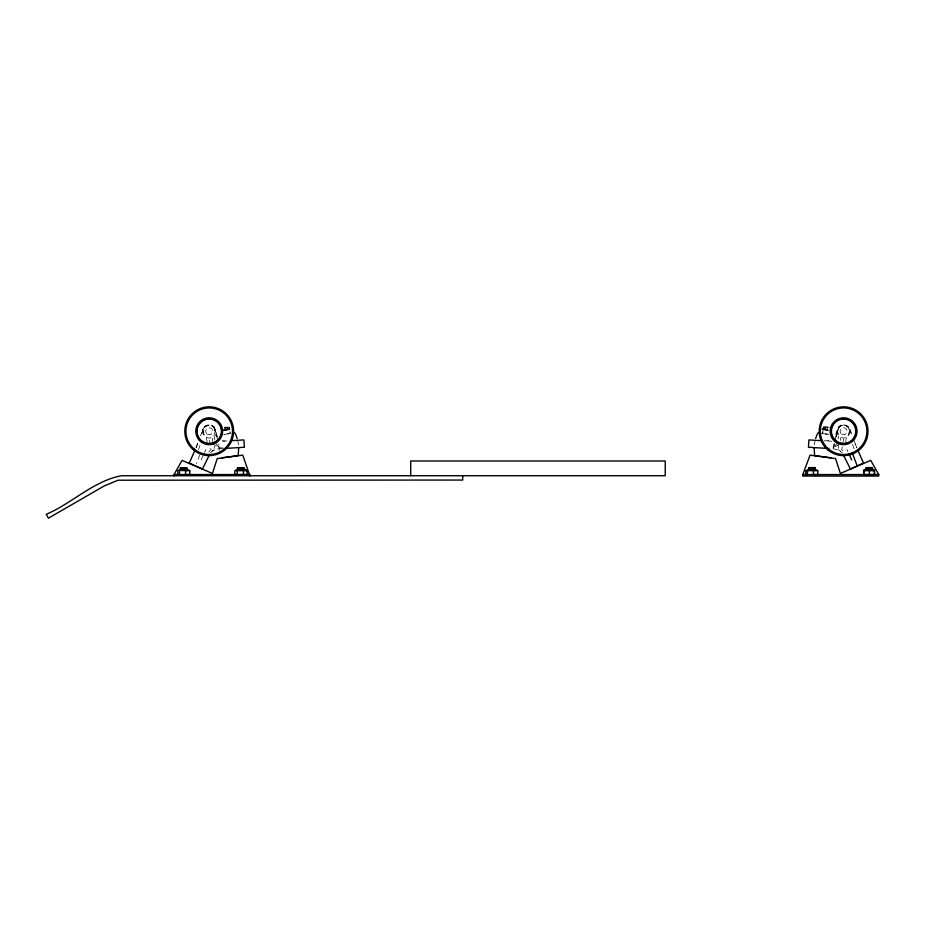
<?xml version="1.0" encoding="UTF-8"?>
<svg xmlns="http://www.w3.org/2000/svg" width="925" height="925" viewBox="0 0 925 925"><rect width="100%" height="100%" fill="white"/><g stroke="black" fill="none" stroke-linecap="round" stroke-linejoin="round"><path stroke-width="0.69" stroke-dasharray="4.62 3.47" d="M834.269 443.607L833.413 450.359M835.668 436.808L837.229 433.386L836.582 436.184C832.939 432.472 845.785 419.742 838.628 427.454L835.448 436.519M834.049 443.757L833.691 447.584L828.592 448.243M829.436 427.362L823.747 426.61L822.926 429.385L829.239 430.206M821.666 429.003L823.146 429.651L822.637 433.49L828.788 434.334M823.227 429.42L823.539 427.038M824.603 429.605L824.915 427.211M825.25 429.686L825.562 427.304M827.193 429.94L827.505 427.558M836.582 436.184L838.906 426.772L838.628 427.454L840.848 425.431C847.751 422.806 850.931 430.483 852.214 435.825M845.658 442.243L846.225 438.207L849.74 433.756L849.474 428.818A6.475 6.475 0 0 0 837.032 431.351M838.166 438.762L838.559 436.276M840.224 440.497L840.617 438.138M202.54 432.079C200.471 428.922 210.507 422.841 204.471 426.841M214.068 448.44L214.531 446.058M843.531 438.901L841.785 449.504L844.016 452.013M814.197 444.89L815.052 441.005M201.916 433.328L203.072 429.108L200.586 435.825M198.505 449.712L200.286 444.382M224.937 430.033L224.787 427.165L229.562 426.992L229.874 429.385L223.295 430.241M835.044 440.103L838.628 428.067L840.848 425.431L838.628 427.454M199.731 455.065L196.528 463.587M196.065 447.827L198.586 441.19M195.996 447.804L199.095 439.861M201.153 459.945L205.928 449.538M837.576 442.474L833.691 447.584L839.646 444.023M208.784 452.013L211.016 449.504L209.281 438.901M210.576 452.834C213.987 448.197 220.381 448.66 225.48 448.405M204.737 426.726C211.12 421.199 217.953 429.466 216.219 436.184L215.583 433.386L217.132 436.808M212.01 451.134L214.369 449.908M223.48 430.46L229.631 429.663L230.163 433.49L224.012 434.334M224.521 430.217L229.654 429.651L230.163 433.49M226.44 429.027L223.653 429.42M223.977 434.426L230.071 433.605M224.625 427.639L229.562 426.992M223.931 429.362L230.568 428.483M824.048 440.832L831.575 440.566M222.312 441.167L227.515 440.913M823.146 429.651L828.28 430.217M827.748 441.063L831.864 441.225M832.974 448.741L838.443 449.908L842.224 452.834M222.509 440.739L225.052 441.063M224.208 448.243L219.121 447.584L213.166 444.023M823.238 426.992L828.014 427.165M822.209 428.483L826.383 429.038M819.573 433.097L822.637 433.49L823.181 429.663L829.332 430.46M822.741 433.605L828.823 434.426M838.443 449.908L840.698 451.134M848.329 426.841L845.959 425.327L848.063 426.726M217.757 440.103L214.184 428.067L211.964 425.431L214.184 427.454L211.802 425.35L214.184 427.454L217.352 436.519M216.011 443.503L219.121 447.584L218.751 443.757M846.884 449.538L847.89 451.643M214.184 427.454L213.895 426.772L216.219 436.184M853.706 439.861L856.804 447.804L854.723 442.52M852.526 444.382L854.307 449.712M850.884 433.328L849.728 429.108L850.26 432.079M219.387 450.359L218.531 443.607M237.748 441.005L238.604 444.89M838.038 444.867L838.744 448.44M212.183 438.138L212.773 441.664M214.242 436.276L214.831 439.999M207.142 442.243L206.587 438.207L203.061 433.756L203.327 428.818A6.475 6.475 0 0 1 215.768 431.351M229.261 427.038L229.573 429.42M227.885 427.211L228.198 429.605M227.249 427.304L227.562 429.686M225.307 427.558L225.619 429.94M849.451 431.189L848.086 435.779L846.005 437.525L843.542 438.149L840.871 437.421L838.975 435.744L837.541 431.362A5.966 5.966 0 0 1 849.011 429.015L849.451 431.189M215.259 431.362L213.825 435.744L211.929 437.421L209.258 438.149L206.795 437.525L204.714 435.779L203.558 433.524L203.801 429.015A5.966 5.966 0 0 1 215.259 431.362M207.466 434.241A3.48 3.48 0 0 0 212.692 431.235A3.48 3.48 0 0 0 207.466 428.217A3.48 3.48 0 0 0 207.466 434.241M841.854 434.241A3.469 3.469 0 0 0 847.069 431.235A3.469 3.469 0 0 0 841.854 428.229A3.469 3.469 0 0 0 841.854 434.241"/><path stroke-width="1.39" d="M180.236 470.443L180.236 468.027L186.873 468.038L186.873 470.443M180.502 470.443L180.918 467.587M182.572 470.443L182.572 468.027M185.173 470.443L185.185 468.038M186.573 470.443L186.573 468.038M237.424 470.443L237.424 468.027L244.05 468.038L244.05 470.443M237.69 470.443L238.107 467.587M239.76 470.443L239.76 468.027M242.362 470.443L242.362 468.038M243.749 470.443L243.761 468.038M247.148 470.64L247.148 474.548L234.834 474.571L234.811 470.698L247.148 470.64L245.923 470.224M805.848 470.675L805.825 474.548L807.409 474.548L807.409 470.64L805.848 470.675L808.034 470.224M814.093 447.746L814.659 455.597L830.777 457.783M819.573 433.097L820.082 429.223M802.831 474.56L810.057 455.135L835.587 458.58L840.374 473.461L870.737 460.373L878.75 474.56L878.75 476.074L802.831 476.074L802.831 474.56L878.75 474.56M815.63 438.427L817.284 434.056M194.898 450.359L189.301 463.02L202.413 469.044L208.842 456.071M863.846 474.571L863.638 470.258L863.846 474.571L874.576 474.571L874.379 470.224L874.576 474.571M174.05 476.074L174.05 474.56L182.063 460.373L212.426 473.461L217.213 458.58L242.755 455.135L249.97 476.074M808.751 470.443L809.202 467.587L814.937 467.587M865.939 470.443L866.39 467.587L872.113 467.587M843.958 456.071L850.387 469.044L863.511 463.02L857.903 450.359M185.543 470.663L189.81 470.675L189.845 474.548L185.578 474.571L185.543 470.663L178.629 470.247L177.785 470.698L177.785 474.571L179.531 474.571L179.508 470.698M813.41 470.675L817.793 470.698L817.793 474.571L813.41 474.548L813.41 470.675L807.409 470.64M863.453 470.675L866.043 470.224M863.846 470.698L874.564 470.663M232.649 433.258L234.985 432.935M222.023 457.783L238.153 455.597L238.719 447.746M232.452 440.601L243.911 439.907L244.339 447.249L225.48 448.405M180.282 469.634C175.958 469.727 191.752 469.588 187.243 469.634M808.404 469.634C803.455 469.634 819.562 469.623 815.364 469.657M873.165 469.634C874.853 469.68 859.915 469.657 866.332 469.634M808.751 468.038L815.388 468.027L815.388 470.443M865.939 468.038L872.564 468.027L872.564 470.443M237.112 469.669L236.025 469.657L245.934 469.634L244.859 469.634M174.05 474.56L249.97 474.56M237.875 467.587L244.05 468.038M180.687 467.587L186.873 468.038M827.32 448.405L808.462 447.249L808.901 439.907L820.348 440.601M817.827 432.935L820.151 433.258M188.931 470.224L189.81 470.675M817.029 470.247L817.793 470.698M871.893 467.587L872.298 470.443M814.705 467.587L815.122 470.443M870.691 467.587L870.911 470.443M813.503 467.587L813.722 470.443M848.907 453.736L851.647 459.945M857.255 466.131L852.226 452.776M235.517 434.056L237.182 438.427M232.73 429.223L233.239 433.097M243.437 470.675L243.46 474.548M237.274 470.663L237.297 474.571M869.384 470.698L869.396 474.571M868.274 468.038L868.274 470.443M866.239 468.038L866.239 470.443M811.086 468.038L811.086 470.443M809.051 468.038L809.051 470.443M462.697 475.739L462.697 480.052L117.972 480.214L104.12 486.007L48.412 518.173L46.25 514.427L47.059 513.965C72.323 502.969 93.922 480.815 121.476 475.739L665.225 475.728L665.225 460.997L410.735 460.997L410.735 475.728M193.533 449.92A24.397 24.397 0 0 0 233.239 435.467A24.397 24.397 0 0 0 200.864 408.307A24.397 24.397 0 0 0 193.533 449.92M201.373 440.578A12.198 12.198 0 0 0 221.225 433.351A12.198 12.198 0 0 0 205.038 419.765A12.198 12.198 0 0 0 201.373 440.578M194.238 449.076A23.287 23.287 0 0 0 232.152 435.27A23.287 23.287 0 0 0 201.245 409.347A23.287 23.287 0 0 0 194.238 449.076M200.586 441.514A13.424 13.424 0 0 0 222.428 433.559A13.424 13.424 0 0 0 204.622 418.62A13.424 13.424 0 0 0 200.586 441.514M201.107 440.89A12.603 12.603 0 0 0 221.63 433.42A12.603 12.603 0 0 0 204.899 419.383A12.603 12.603 0 0 0 201.107 440.89M827.91 449.92A24.397 24.397 0 0 0 867.627 435.467A24.397 24.397 0 0 0 835.252 408.307A24.397 24.397 0 0 0 827.91 449.92M835.749 440.578A12.198 12.198 0 0 0 855.613 433.351A12.198 12.198 0 0 0 839.426 419.765A12.198 12.198 0 0 0 835.749 440.578M828.627 449.076A23.287 23.287 0 0 0 866.528 435.27A23.287 23.287 0 0 0 835.633 409.347A23.287 23.287 0 0 0 828.627 449.076M834.963 441.514A13.424 13.424 0 0 0 856.816 433.559A13.424 13.424 0 0 0 838.998 418.62A13.424 13.424 0 0 0 834.963 441.514M835.495 440.89A12.603 12.603 0 0 0 856.007 433.42A12.603 12.603 0 0 0 839.287 419.383A12.603 12.603 0 0 0 835.495 440.89"/></g></svg>
